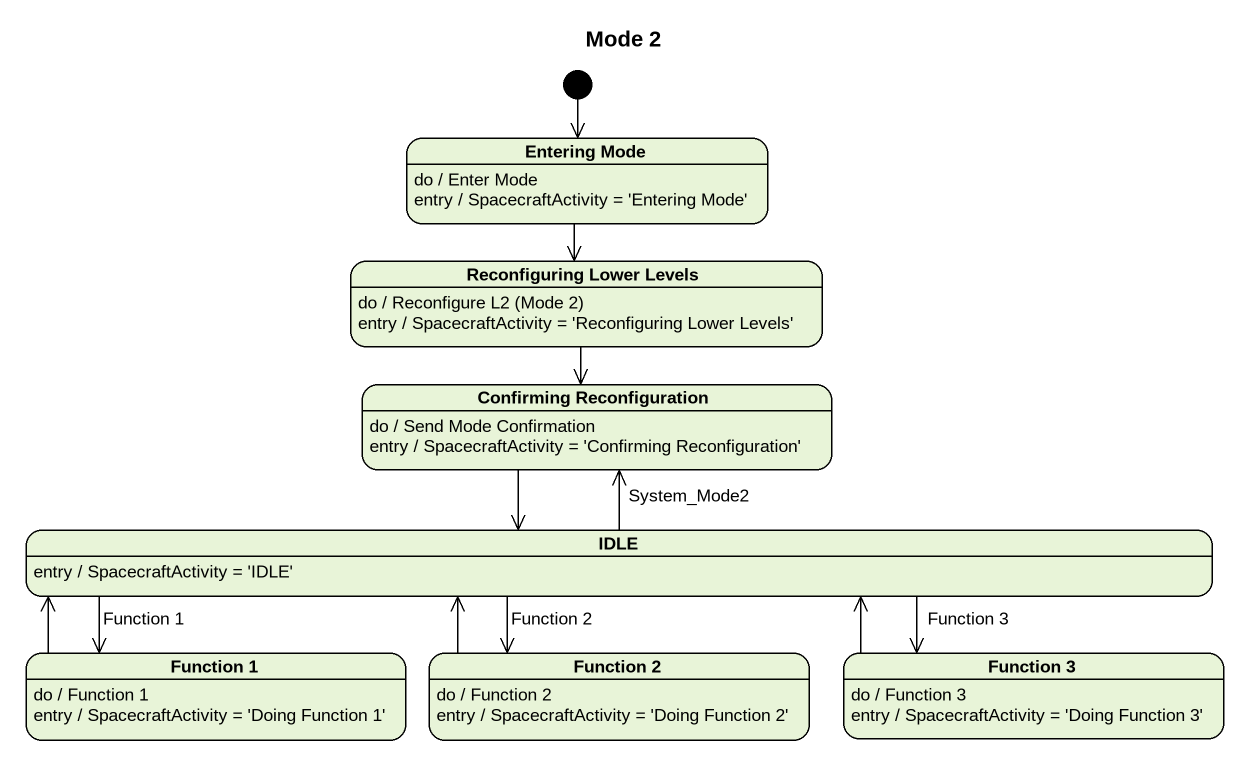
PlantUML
@startuml
title Mode 2
hide empty description
state "Entering Mode" as Entering_Mode
Entering_Mode : do / Enter Mode
Entering_Mode : entry / SpacecraftActivity = 'Entering Mode'
state "Reconfiguring Lower Levels" as Reconfiguring_Lower_Levels
Reconfiguring_Lower_Levels : do / Reconfigure L2 (Mode 2)
Reconfiguring_Lower_Levels : entry / SpacecraftActivity = 'Reconfiguring Lower Levels'
state "Confirming Reconfiguration" as Confirming_Reconfiguration
Confirming_Reconfiguration : do / Send Mode Confirmation
Confirming_Reconfiguration : entry / SpacecraftActivity = 'Confirming Reconfiguration'
state IDLE
IDLE : entry / SpacecraftActivity = 'IDLE'
state "Function 1" as Function_1
Function_1 : do / Function 1
Function_1 : entry / SpacecraftActivity = 'Doing Function 1'
state "Function 2" as Function_2
Function_2 : do / Function 2
Function_2 : entry / SpacecraftActivity = 'Doing Function 2'
state "Function 3" as Function_3
Function_3 : do / Function 3
Function_3 : entry / SpacecraftActivity = 'Doing Function 3'
[*] --> Entering_Mode
Entering_Mode --> Reconfiguring_Lower_Levels
Reconfiguring_Lower_Levels --> Confirming_Reconfiguration
Confirming_Reconfiguration --> IDLE
IDLE -up-> Confirming_Reconfiguration : System_Mode2
IDLE -left-> Function_1 : Function 1
IDLE --> Function_2 : Function 2
IDLE -right-> Function_3 : Function 3
Function_1 -right-> IDLE
Function_2 -up-> IDLE
Function_3 -left-> IDLE
@enduml
